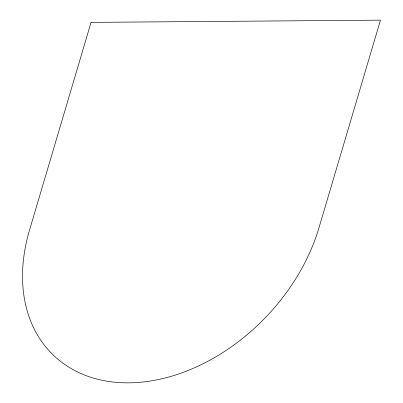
<?xml version="1.0" encoding="UTF-8"?>
<svg xmlns="http://www.w3.org/2000/svg" width="403" height="403" viewBox="0 0 403 403"><rect width="100%" height="100%" fill="white"/><g stroke="black" fill="none" stroke-linecap="round" stroke-linejoin="round"><path stroke-width="0.6" d="M91.058 22.382L29.53 230.098A174.726 127.141 -46.3 0 0 128.658 382.85A174.726 127.141 -46.3 0 0 318.944 227.871L380.472 20.15L91.058 22.382"/></g></svg>
